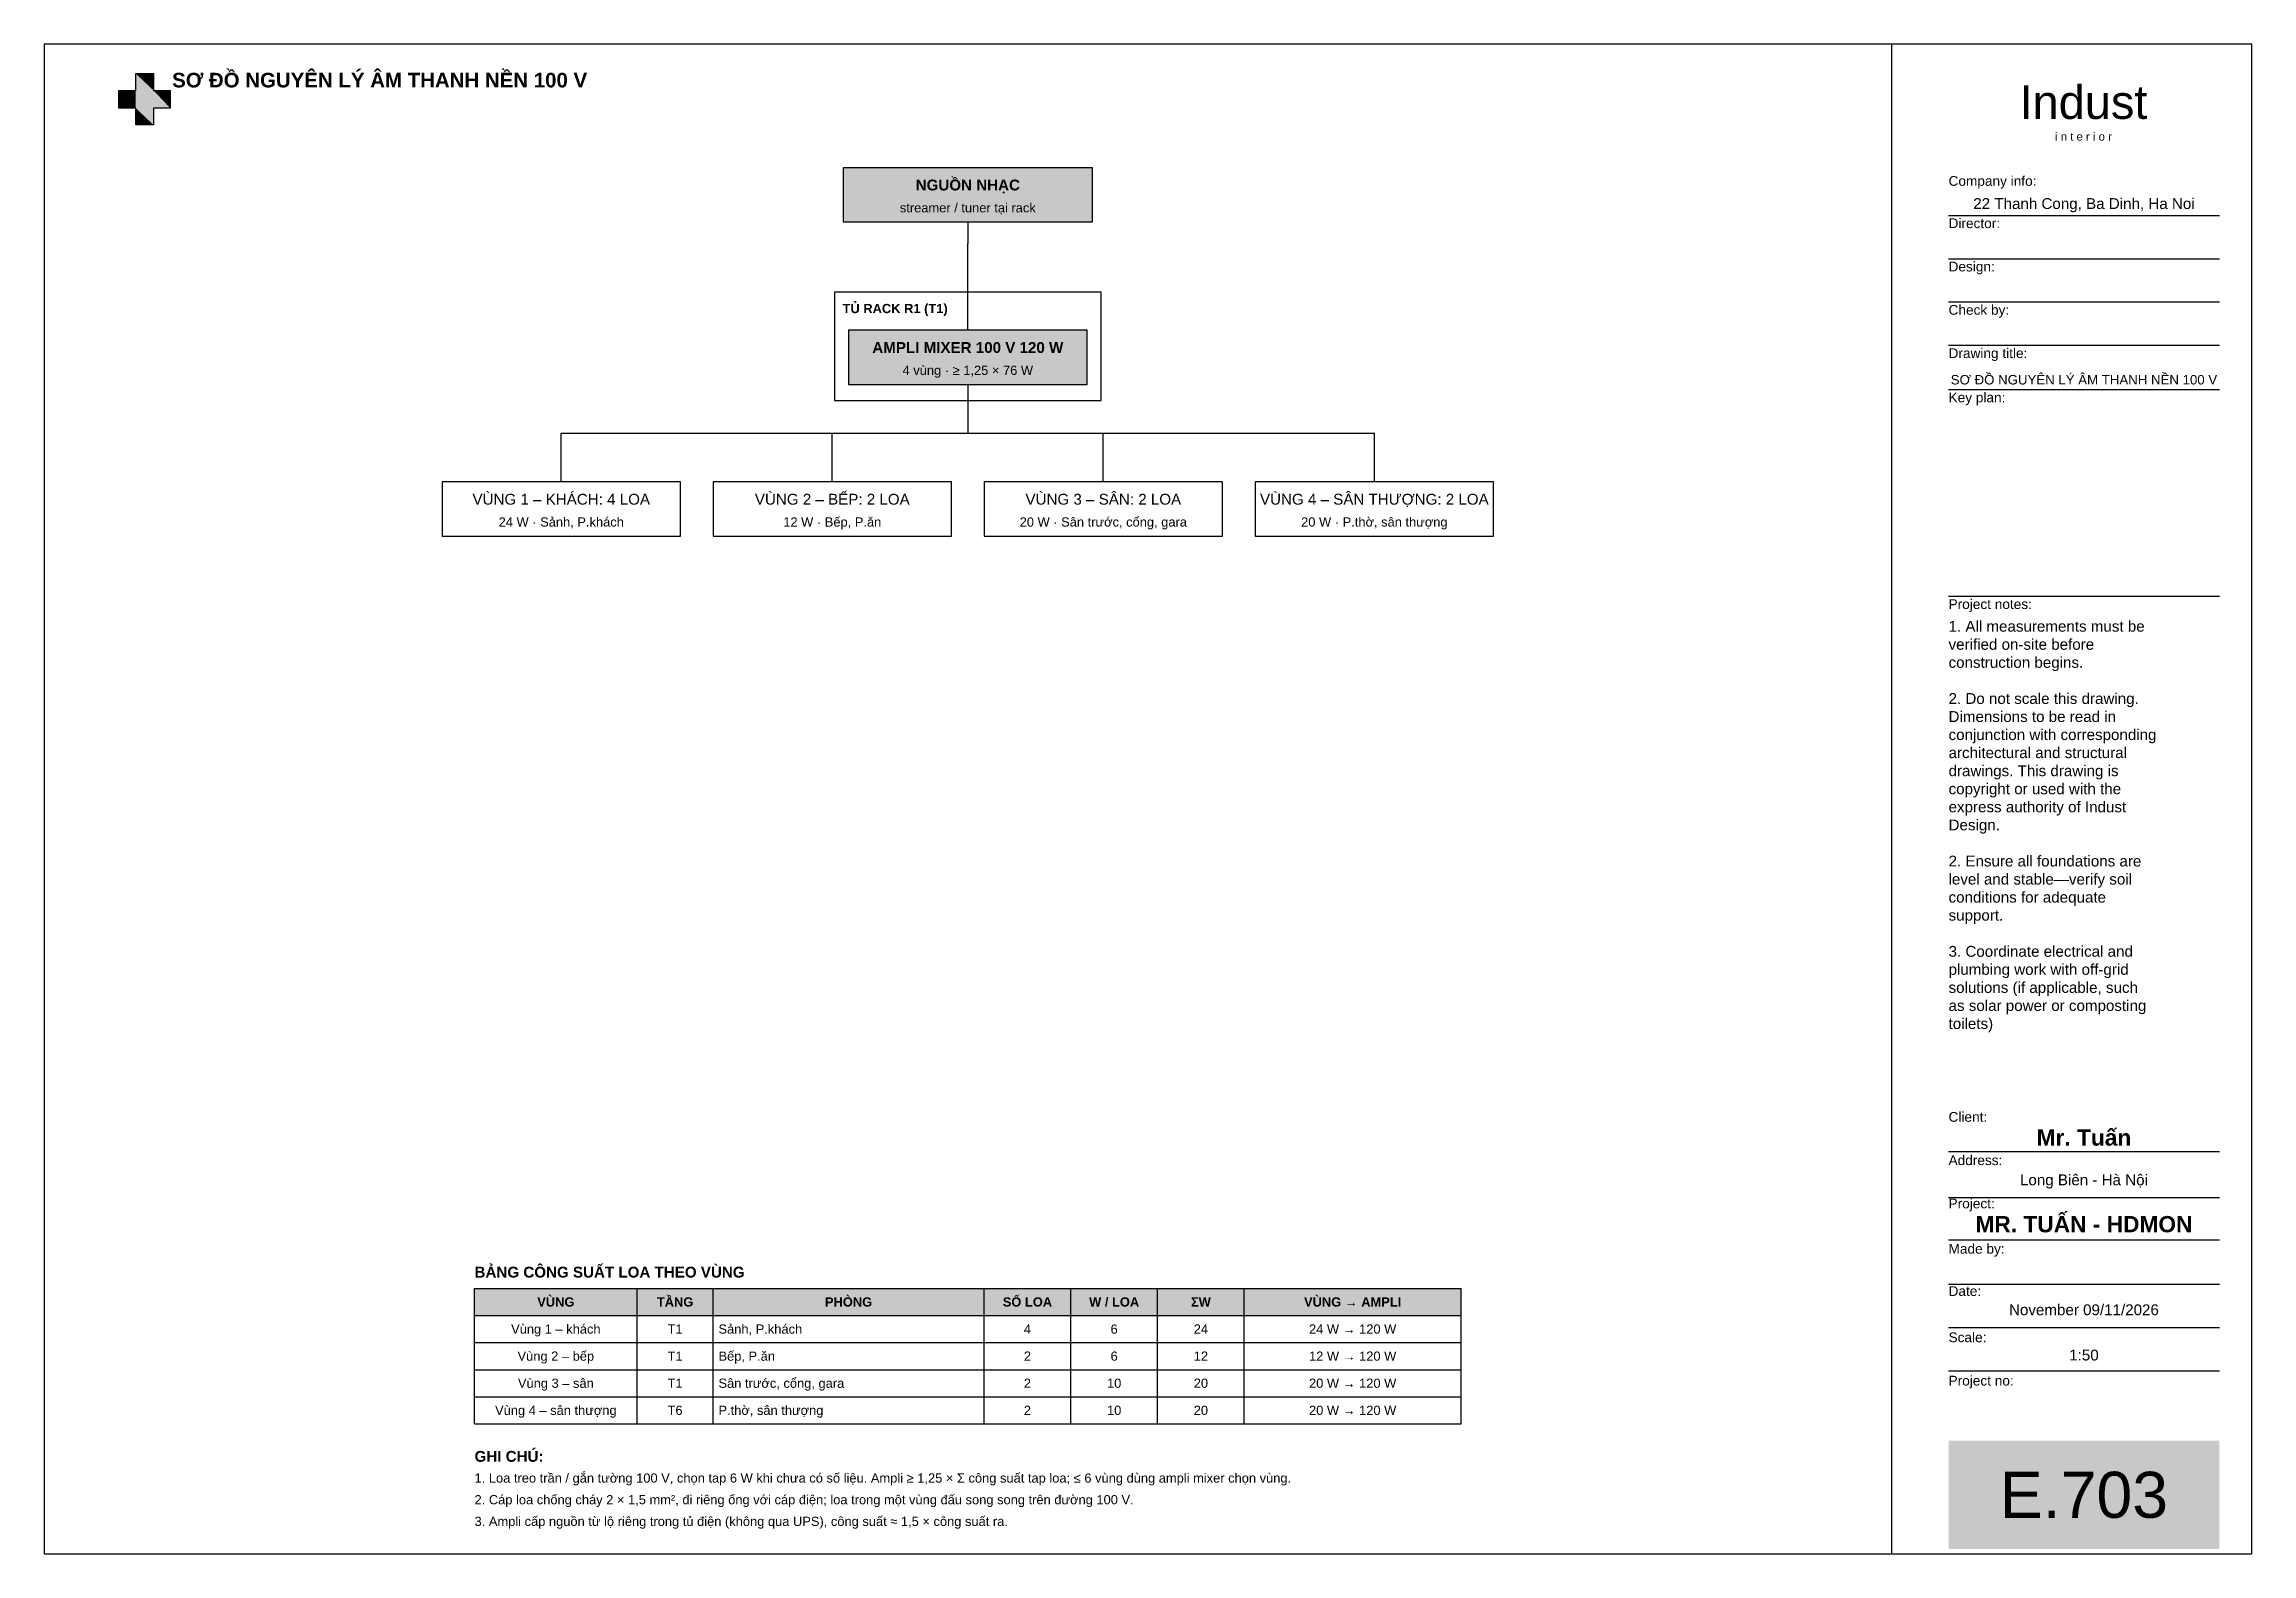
# Model space of a CAD drawing. Extents: x 10 to 417, y 6 to 285.
import ezdxf
from ezdxf.enums import TextEntityAlignment as Align

# ---------------------------------------------------------------- set-up
doc = ezdxf.new("R2010")
doc.units = 0
for name, color, linetype in [('IND-KHUNG', 254, 'CONTINUOUS'), ('IND-KT-GIATRI', 250, 'CONTINUOUS'), ('IND-KT-NET', 8, 'CONTINUOUS'), ('IND-KT-NHAN', 253, 'CONTINUOUS'), ('IND-KT-NOIBAT', 40, 'CONTINUOUS'), ('IND-KT-SOBV', 8, 'CONTINUOUS'), ('IND-KT-SOBV-CHU', 255, 'CONTINUOUS'), ('IND-SLD-CHU', 20, 'CONTINUOUS'), ('IND-SLD-NET', 154, 'CONTINUOUS'), ('IND-SLD-O', 254, 'CONTINUOUS'), ('IND-TIEUDE', 7, 'CONTINUOUS'), ('IND-TIEUDE-ICON', 132, 'CONTINUOUS')]:
    doc.layers.add(name, color=color, linetype=linetype)
doc.styles.add('IND-ARIAL', font='arial.ttf')
doc.styles.add('IND-ARIAL-DAM', font='arialbd.ttf')

# ---------------------------------------------------------------- blocks, each defined once
blk = doc.blocks.new('IND_KHUNG_TEN_GIATRI')
at = {"layer": 'IND-KT-GIATRI', "style": 'IND-ARIAL'}
for tag, height, p in [('CONG_TY', 2, (386.12, 254.498)), ('GIAM_DOC', 2, (386.12, 246.505)), ('THIET_KE', 2, (386.12, 238.512)), ('KIEM_TRA', 2, (386.12, 230.519)), ('TEN_BAN_VE', 1.747, (386.12, 222.107)), ('DIA_CHI', 2, (386.12, 74.29)), ('NGUOI_VE', 2, (386.12, 57.214)), ('NGAY', 2, (386.12, 50.311)), ('TY_LE', 2, (386.12, 41.955)), ('SO_DU_AN', 2, (386.12, 32.872))]:
    blk.add_attdef(tag, text='', height=height, dxfattribs=at).set_placement(p, align=Align.CENTER)
at = {"layer": 'IND-KT-NOIBAT', "style": 'IND-ARIAL-DAM'}
for tag, p in [('CHU_DAU_TU', (386.12, 81.602)), ('DU_AN', (386.12, 65.616))]:
    blk.add_attdef(tag, text='', height=3, dxfattribs=at).set_placement(p, align=Align.CENTER)
at = {"layer": 'IND-KT-SOBV-CHU', "style": 'IND-ARIAL'}
blk.add_attdef('SO_BAN_VE', text='', height=8.5, dxfattribs=at).set_placement((386.12, 12.909), align=Align.CENTER)

msp = doc.modelspace()

# ---------------------------------------------------------------- linework, layer by layer
at = {"layer": 'IND-KHUNG'}
for p, q in [((417.093, 284.927), (9.81, 284.927)), ((9.81, 284.927), (9.81, 6.259)), ((350.606, 284.927), (350.606, 6.259)), ((417.093, 6.259), (417.093, 284.927)), ((9.81, 6.259), (417.093, 6.259))]:
    msp.add_line(p, q, dxfattribs=at)
at = {"layer": 'IND-KT-NET'}
for p, q in [((361.142, 253.318), (411.099, 253.318)), ((361.142, 245.325), (411.099, 245.325)), ((204.808, 239.124), (155.608, 239.124)), ((155.608, 239.124), (155.608, 219.124)), ((204.808, 219.124), (204.808, 239.124)), ((361.142, 237.332), (411.099, 237.332)), ((361.142, 229.339), (411.099, 229.339)), ((361.142, 221.164), (411.099, 221.164)), ((155.608, 219.124), (204.808, 219.124)), ((361.142, 183.015), (411.099, 183.015)), ((361.142, 80.558), (411.099, 80.558)), ((361.142, 72.02), (411.099, 72.02)), ((361.142, 64.209), (411.099, 64.209)), ((361.142, 56.034), (411.099, 56.034)), ((361.142, 48.041), (411.099, 48.041)), ((361.142, 40.048), (411.099, 40.048))]:
    msp.add_line(p, q, dxfattribs=at)
at = {"layer": 'IND-KT-SOBV'}
msp.add_solid([(361.142, 7.167), (411.099, 7.167), (361.142, 27.15), (411.099, 27.15)], dxfattribs=at)
at = {"layer": 'IND-SLD-NET'}
for p, q in [((203.208, 262.124), (157.208, 262.124)), ((157.208, 262.124), (157.208, 252.124)), ((203.208, 252.124), (203.208, 262.124)), ((157.208, 252.124), (203.208, 252.124)), ((180.208, 252.124), (180.208, 248.124)), ((180.208, 232.124), (180.208, 248.124)), ((202.208, 232.124), (158.208, 232.124)), ((158.208, 232.124), (158.208, 222.124)), ((202.208, 222.124), (202.208, 232.124)), ((158.208, 222.124), (202.208, 222.124)), ((180.208, 222.124), (180.208, 213.124)), ((105.208, 213.124), (255.208, 213.124)), ((105.208, 204.124), (105.208, 213.124)), ((155.208, 204.124), (155.208, 213.124)), ((205.208, 204.124), (205.208, 213.124)), ((255.208, 204.124), (255.208, 213.124)), ((127.208, 204.124), (83.208, 204.124)), ((83.208, 204.124), (83.208, 194.124)), ((127.208, 194.124), (127.208, 204.124)), ((177.208, 204.124), (133.208, 204.124)), ((133.208, 204.124), (133.208, 194.124)), ((177.208, 194.124), (177.208, 204.124)), ((227.208, 204.124), (183.208, 204.124)), ((183.208, 204.124), (183.208, 194.124)), ((227.208, 194.124), (227.208, 204.124)), ((277.208, 204.124), (233.208, 204.124)), ((233.208, 204.124), (233.208, 194.124)), ((277.208, 194.124), (277.208, 204.124)), ((83.208, 194.124), (127.208, 194.124)), ((133.208, 194.124), (177.208, 194.124)), ((183.208, 194.124), (227.208, 194.124)), ((233.208, 194.124), (277.208, 194.124)), ((89.208, 55.259), (271.208, 55.259)), ((89.208, 30.259), (89.208, 55.259)), ((119.208, 30.259), (119.208, 55.259)), ((133.208, 30.259), (133.208, 55.259)), ((183.208, 30.259), (183.208, 55.259)), ((199.208, 30.259), (199.208, 55.259)), ((215.208, 30.259), (215.208, 55.259)), ((231.208, 30.259), (231.208, 55.259)), ((271.208, 30.259), (271.208, 55.259)), ((89.208, 50.259), (271.208, 50.259)), ((89.208, 45.259), (271.208, 45.259)), ((89.208, 40.259), (271.208, 40.259)), ((89.208, 35.259), (271.208, 35.259)), ((89.208, 30.259), (271.208, 30.259))]:
    msp.add_line(p, q, dxfattribs=at)
at = {"layer": 'IND-SLD-O'}
for points in [[(157.208, 252.124), (203.208, 252.124), (157.208, 262.124), (203.208, 262.124)], [(158.208, 222.124), (202.208, 222.124), (158.208, 232.124), (202.208, 232.124)], [(89.208, 50.259), (271.208, 50.259), (89.208, 55.259), (271.208, 55.259)]]:
    msp.add_solid(points, dxfattribs=at)
at = {"layer": 'IND-TIEUDE'}
for p, q in [((26.704, 279.477), (29.974, 279.477)), ((26.704, 276.389), (26.704, 279.477)), ((29.974, 279.477), (29.974, 276.389)), ((23.616, 273.119), (23.616, 276.389)), ((23.616, 276.389), (26.704, 276.389)), ((26.704, 273.119), (23.616, 273.119)), ((26.704, 270.031), (26.704, 273.119)), ((29.974, 276.389), (33.062, 276.389)), ((33.062, 273.119), (29.974, 273.119)), ((29.974, 273.119), (29.974, 270.031)), ((33.062, 276.389), (33.062, 273.119)), ((29.974, 270.031), (26.704, 270.031))]:
    msp.add_line(p, q, dxfattribs=at)
at = {"layer": 'IND-TIEUDE-ICON'}
for points in [[(26.704, 279.477), (26.704, 276.389), (29.974, 270.031)], [(26.704, 279.477), (29.974, 270.031), (29.974, 273.119)], [(26.704, 279.477), (29.974, 273.119), (33.062, 273.119)], [(26.704, 279.477), (33.062, 273.119), (29.974, 276.389)], [(29.974, 276.389), (29.974, 279.477), (26.704, 279.477)], [(26.704, 276.389), (23.616, 276.389), (23.616, 273.119)], [(26.704, 276.389), (23.616, 273.119), (26.704, 273.119)], [(26.704, 276.389), (26.704, 273.119), (29.974, 270.031)], [(26.704, 273.119), (26.704, 270.031), (29.974, 270.031)], [(33.062, 273.119), (33.062, 276.389), (29.974, 276.389)]]:
    msp.add_solid(points, dxfattribs=at)

# ---------------------------------------------------------------- block references
at = {"layer": 'IND-SLD-NET'}
msp.add_blockref('IND_KHUNG_TEN_GIATRI', (0, 0), dxfattribs=at).add_auto_attribs({'CONG_TY': '22 Thanh Cong, Ba Dinh, Ha Noi', 'TEN_BAN_VE': 'SƠ ĐỒ NGUYÊN LÝ ÂM THANH NỀN 100 V', 'CHU_DAU_TU': 'Mr. Tuấn', 'DIA_CHI': 'Long Biên - Hà Nội', 'DU_AN': 'MR. TUẤN - HDMON', 'NGAY': 'November 09/11/2026', 'TY_LE': '1:50', 'SO_BAN_VE': 'E.703'})

# ---------------------------------------------------------------- texts
at = {"layer": 'IND-KT-GIATRI', "style": 'IND-ARIAL'}
for s, p in [('verified on-site before', (361.142, 173.14)), ('1. All measurements must be', (361.142, 176.474)), ('construction begins.', (361.142, 169.807)), ('2. Do not scale this drawing.', (361.142, 163.14)), ('Dimensions to be read in', (361.142, 159.807)), ('conjunction with corresponding', (361.142, 156.474)), ('architectural and structural', (361.142, 153.14)), ('drawings. This drawing is', (361.142, 149.807)), ('copyright or used with the', (361.142, 146.474)), ('express authority of Indust', (361.142, 143.14)), ('Design.', (361.142, 139.807)), ('2. Ensure all foundations are', (361.142, 133.14)), ('level and stable—verify soil', (361.142, 129.807)), ('conditions for adequate', (361.142, 126.474)), ('support.', (361.142, 123.14)), ('3. Coordinate electrical and', (361.142, 116.474)), ('plumbing work with off-grid', (361.142, 113.14)), ('solutions (if applicable, such', (361.142, 109.807)), ('as solar power or composting', (361.142, 106.474)), ('toilets)', (361.142, 103.14))]:
    msp.add_text(s, height=2, dxfattribs=at).set_placement(p)
at = {"layer": 'IND-KT-NHAN', "style": 'IND-ARIAL'}
for s, p in [('Company info:', (361.142, 259.676)), ('Director:', (361.142, 251.865)), ('Design:', (361.142, 243.872)), ('Check by:', (361.142, 235.879)), ('Drawing title:', (361.142, 227.885)), ('Key plan:', (361.142, 219.711)), ('Project notes:', (361.142, 181.562)), ('Client:', (361.142, 86.917)), ('Address:', (361.142, 78.924)), ('Project:', (361.142, 70.93)), ('Made by:', (361.142, 62.574)), ('Date:', (361.142, 54.763)), ('Scale:', (361.142, 46.225)), ('Project no:', (361.142, 38.231))]:
    msp.add_text(s, height=1.8, dxfattribs=at).set_placement(p, align=Align.MIDDLE_LEFT)
at = {"layer": 'IND-SLD-CHU', "style": 'IND-ARIAL'}
for s, p in [('streamer / tuner tại rack', (180.208, 254.724)), ('4 vùng · ≥ 1,25 × 76 W', (180.208, 224.724)), ('24 W · Sảnh, P.khách', (105.208, 196.724)), ('12 W · Bếp, P.ăn', (155.208, 196.724)), ('20 W · Sân trước, cổng, gara', (205.208, 196.724)), ('20 W · P.thờ, sân thượng', (255.208, 196.724)), ('Vùng 1 – khách', (104.208, 47.759)), ('T1', (126.208, 47.759)), ('4', (191.208, 47.759)), ('6', (207.208, 47.759)), ('24', (223.208, 47.759)), ('24 W → 120 W', (251.208, 47.759)), ('Vùng 2 – bếp', (104.208, 42.759)), ('T1', (126.208, 42.759)), ('2', (191.208, 42.759)), ('6', (207.208, 42.759)), ('12', (223.208, 42.759)), ('12 W → 120 W', (251.208, 42.759)), ('Vùng 3 – sân', (104.208, 37.759)), ('T1', (126.208, 37.759)), ('2', (191.208, 37.759)), ('10', (207.208, 37.759)), ('20', (223.208, 37.759)), ('20 W → 120 W', (251.208, 37.759)), ('Vùng 4 – sân thượng', (104.208, 32.759)), ('T6', (126.208, 32.759)), ('2', (191.208, 32.759)), ('10', (207.208, 32.759)), ('20', (223.208, 32.759)), ('20 W → 120 W', (251.208, 32.759))]:
    msp.add_text(s, height=1.7, dxfattribs=at).set_placement(p, align=Align.MIDDLE_CENTER)
for s, p in [('Sảnh, P.khách', (134.208, 47.759)), ('Bếp, P.ăn', (134.208, 42.759)), ('Sân trước, cổng, gara', (134.208, 37.759)), ('P.thờ, sân thượng', (134.208, 32.759)), ('1. Loa treo trần / gắn tường 100 V, chọn tap 6 W khi chưa có số liệu. Ampli ≥ 1,25 × Σ công suất tap loa; ≤ 6 vùng dùng ampli mixer chọn vùng.', (89.208, 20.259)), ('2. Cáp loa chống cháy 2 × 1,5 mm², đi riêng ống với cáp điện; loa trong một vùng đấu song song trên đường 100 V.', (89.208, 16.259)), ('3. Ampli cấp nguồn từ lộ riêng trong tủ điện (không qua UPS), công suất ≈ 1,5 × công suất ra.', (89.208, 12.259))]:
    msp.add_text(s, height=1.7, dxfattribs=at).set_placement(p, align=Align.MIDDLE_LEFT)
at = {"layer": 'IND-TIEUDE', "style": 'IND-ARIAL-DAM'}
msp.add_text('SƠ ĐỒ NGUYÊN LÝ ÂM THANH NỀN 100 V', height=2.7, dxfattribs=at).set_placement((33.426, 276.934))
at = {"layer": 'IND-TIEUDE', "style": 'IND-ARIAL'}
for s, height, p in [('Indust', 6.2, (386.029, 271.121)), ('i n t e r i o r', 1.5, (386.029, 267.124))]:
    msp.add_text(s, height=height, dxfattribs=at).set_placement(p, align=Align.CENTER)
at = {"layer": 'IND-TIEUDE'}
for s, height, style, p in [('NGUỒN NHẠC', 2, 'IND-ARIAL-DAM', (180.208, 258.924)), ('AMPLI MIXER 100 V 120 W', 2, 'IND-ARIAL-DAM', (180.208, 228.924)), ('VÙNG 1 – KHÁCH: 4 LOA', 2, 'IND-ARIAL', (105.208, 200.924)), ('VÙNG 2 – BẾP: 2 LOA', 2, 'IND-ARIAL', (155.208, 200.924)), ('VÙNG 3 – SÂN: 2 LOA', 2, 'IND-ARIAL', (205.208, 200.924)), ('VÙNG 4 – SÂN THƯỢNG: 2 LOA', 2, 'IND-ARIAL', (255.208, 200.924)), ('VÙNG', 1.7, 'IND-ARIAL-DAM', (104.208, 52.759)), ('TẦNG', 1.7, 'IND-ARIAL-DAM', (126.208, 52.759)), ('PHÒNG', 1.7, 'IND-ARIAL-DAM', (158.208, 52.759)), ('SỐ LOA', 1.7, 'IND-ARIAL-DAM', (191.208, 52.759)), ('W / LOA', 1.7, 'IND-ARIAL-DAM', (207.208, 52.759)), ('ΣW', 1.7, 'IND-ARIAL-DAM', (223.208, 52.759)), ('VÙNG → AMPLI', 1.7, 'IND-ARIAL-DAM', (251.208, 52.759))]:
    msp.add_text(s, height=height, dxfattribs=dict(at, style=style)).set_placement(p, align=Align.MIDDLE_CENTER)
at = {"layer": 'IND-TIEUDE', "style": 'IND-ARIAL-DAM'}
for s, height, p in [('TỦ RACK R1 (T1)', 1.7, (157.108, 236.124)), ('BẢNG CÔNG SUẤT LOA THEO VÙNG', 2, (89.208, 58.259)), ('GHI CHÚ:', 2, (89.208, 24.259))]:
    msp.add_text(s, height=height, dxfattribs=at).set_placement(p, align=Align.MIDDLE_LEFT)

doc.saveas('drawing.dxf')
